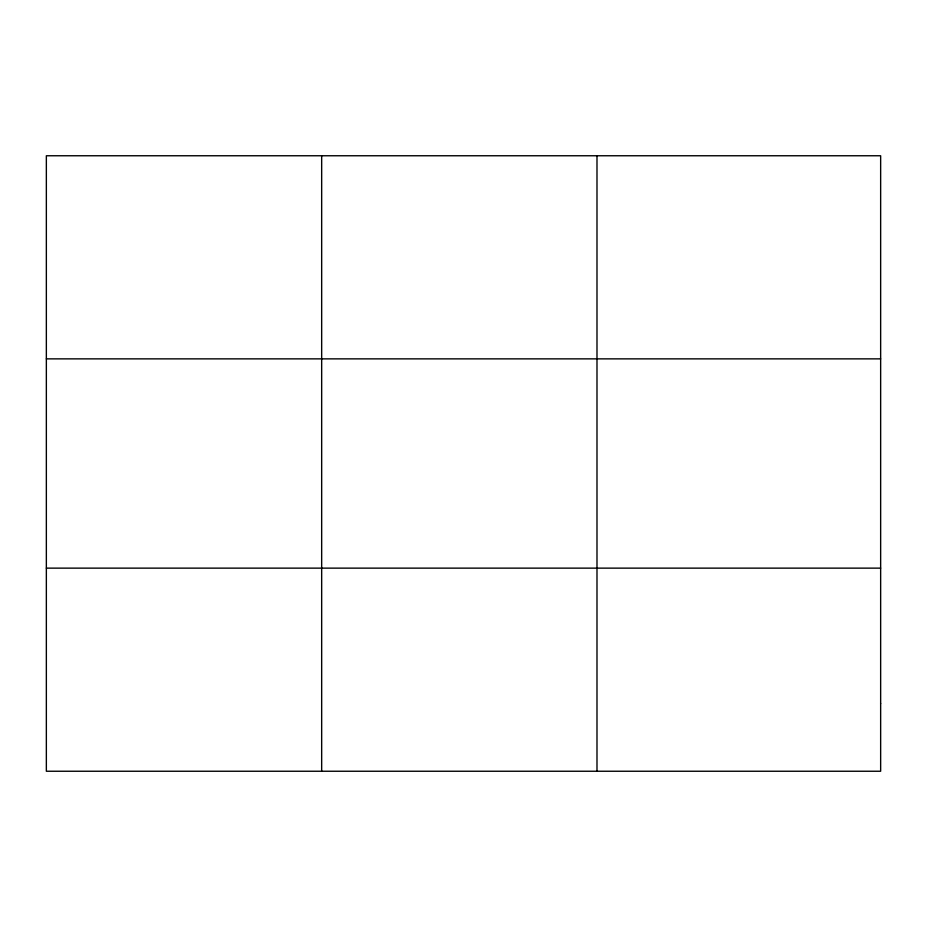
<?xml version="1.0" encoding="UTF-8"?>
<svg xmlns="http://www.w3.org/2000/svg" width="927" height="927" viewBox="0 0 927 927"><rect width="100%" height="100%" fill="white"/><g stroke="black" fill="none" stroke-linecap="round" stroke-linejoin="round"><path stroke-width="1.39" d="M321.669 771.241L321.669 155.759M596.988 771.241L596.988 155.759M46.35 358.865L880.65 358.865M46.35 568.135L880.65 568.135M880.65 703.535L880.65 771.241L46.35 771.241L46.35 155.759L880.65 155.759L880.65 703.535"/></g></svg>
